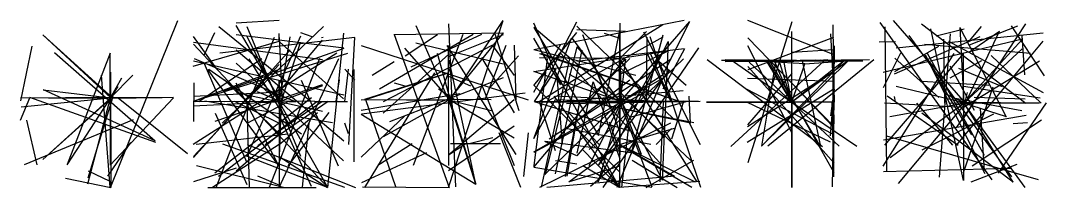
# Model space of a CAD drawing. Header units: metres. Extents: x 0 to 270, y 0 to 6.
# Drawn here: x 133.55 to 170.37, y 0 to 6 of the extents above; entities that cross this region are included whole.
import ezdxf

# ---------------------------------------------------------------- set-up
doc = ezdxf.new("R2010")
doc.units = ezdxf.units.M

msp = doc.modelspace()

# ---------------------------------------------------------------- linework, layer by layer
at = {"layer": 'MCD_Layer_0'}
for p, q in [((136.779207, 0), (139.194518, 6)), ((142.835511, 6), (141.295712, 5.902735)), ((148.91838, 0), (150.880193, 6)), ((148.961484, 3.138747), (150.874158, 6)), ((157.369502, 6), (151.979521, 4.94304)), ((152.954049, 3.684275), (151.979615, 5.905818)), ((152.184052, 3.383683), (153.51961, 5.955071)), ((155.053682, 3.448444), (155.071259, 5.909954)), ((157.562001, 5.968418), (155.059604, 3.079989)), ((156.599598, 4.043049), (157.574032, 5.968418)), ((161.238568, 5.954723), (159.655288, 0.887105)), ((162.755992, 4.761253), (159.658001, 6)), ((168.418592, 0.277922), (164.406811, 5.930334)), ((167.47221, 3.027273), (164.883712, 6)), ((140.141028, 4.757072), (140.526048, 5.569683)), ((140.668986, 5.77972), (143.988786, 3.08533)), ((140.79341, 2.315384), (144.430944, 5.779814)), ((142.901858, 3.07941), (141.28998, 5.823419)), ((141.680733, 5.788648), (143.605458, 1.121981)), ((142.829685, 5.231369), (142.835417, 5.538765)), ((143.599537, 5.562917), (144.002319, 5.430881)), ((145.139242, 5.542618), (144.567679, 0)), ((146.950724, 5.500279), (150.892358, 5.555548)), ((147.74135, 5.824806), (148.918476, 3.138747)), ((148.912441, 5.885151), (149.162254, 0.0182)), ((150.880001, 5.555548), (148.918476, 3.138747)), ((155.12587, 3.079989), (151.973694, 5.745653)), ((151.973694, 5.745653), (154.301544, 1.870195)), ((151.979521, 3.669048), (153.519516, 5.566407)), ((156.599504, 5.847354), (152.172021, 3.079989)), ((153.519516, 5.795563), (156.984503, 2.472695)), ((153.51961, 5.676661), (155.264041, 5.614249)), ((155.053682, 5.637936), (154.289513, 1.870195)), ((154.493761, 5.543942), (155.059604, 5.370242)), ((155.12587, 3.079989), (155.053682, 5.637936)), ((155.053682, 4.619983), (156.016743, 5.600338)), ((155.071353, 1.177178), (155.071447, 5.662938)), ((155.906488, 5.588307), (157.942112, 1.545916)), ((161.238568, 3.065155), (161.238568, 5.605232)), ((161.238568, 3.065155), (161.238568, 5.605232)), ((162.754214, 2.775441), (162.723344, 5.842841)), ((164.56887, 5.772078), (164.628332, 0.58321)), ((164.984547, 5.012801), (170.25644, 5.562338)), ((165.890855, 5.882653), (169.635104, 3.033117)), ((167.400966, 0.248794), (166.226291, 5.704545)), ((167.418592, 5.682746), (166.409315, 5.435807)), ((166.537701, 0.373191), (166.930373, 5.526531)), ((167.25848, 5.744712), (167.406718, 3.027273)), ((167.25848, 5.744712), (168.926569, 2.540909)), ((167.400966, 2.481076), (169.628517, 5.882653)), ((167.47221, 3.027273), (168.683341, 5.620686)), ((168.02425, 5.77885), (167.596699, 5.267532)), ((167.608573, 4.876623), (168.689185, 5.620686)), ((167.608851, 5.12282), (169.350595, 5.811596)), ((170.298184, 4.013358), (169.116551, 5.809184)), ((136.848589, 3.220284), (134.357901, 5.487298)), ((136.791786, 3.220284), (134.357901, 5.487298)), ((139.750275, 4.35429), (142.835417, 5.259844)), ((140.525954, 4.361056), (139.756195, 5.429283)), ((139.756195, 5.222911), (144.387245, 4.60436)), ((140.570687, 0.005827), (142.672557, 5.406729)), ((145.555556, 5.394888), (140.702535, 4.829433)), ((141.2959, 5.501269), (145.157098, 5.013908)), ((141.680733, 5.438211), (142.835605, 3.07941)), ((141.680827, 1.117282), (143.617393, 5.447514)), ((142.829685, 5.388967), (142.938321, 3.097265)), ((144.375216, 5.29922), (142.835511, 3.448642)), ((143.220437, 5.41857), (142.835605, 3.07941)), ((145.144881, 3.188046), (142.84754, 5.239357)), ((142.901858, 3.07941), (143.599537, 5.20515)), ((144.354635, 5.394888), (144.409048, 5.406823)), ((145.332269, 1.545531), (145.54879, 5.394888)), ((149.800674, 5.498843), (146.43903, 3.536934)), ((146.956759, 5.500279), (148.930641, 0)), ((147.353125, 4.726225), (148.516937, 5.498747)), ((150.096368, 5.498843), (147.558971, 4.321621)), ((149.431511, 5.498843), (147.644317, 0.79053)), ((147.735411, 5.201424), (150.880097, 4.447581)), ((148.912441, 4.708121), (150.880959, 5.498651)), ((151.446007, 2.752343), (150.585935, 5.511008)), ((151.979615, 1.764828), (153.326922, 5.36902)), ((152.942018, 3.684275), (151.979615, 5.359432)), ((152.438211, 3.085816), (156.61304, 5.407839)), ((153.338954, 5.36902), (155.059604, 3.079989)), ((153.723952, 5.501457), (155.059604, 1.985337)), ((154.283685, 0.20829), (156.792004, 5.242786)), ((156.599504, 5.467243), (155.45654, 1.182818)), ((156.014769, 3.085816), (156.03714, 5.395808)), ((157.973694, 0.005828), (156.144856, 5.407839)), ((156.593677, 0.263465), (156.804035, 5.242786)), ((162.731202, 5.389888), (159.658001, 4.226352)), ((162.735411, 2.201812), (159.659872, 5.381843)), ((162.619787, 5.519543), (162.756833, 3.064875)), ((164.956903, 5.229592), (164.373694, 5.217904)), ((169.508388, 5.328293), (164.509594, 4.127551)), ((164.913304, 4.087291), (167.988443, 5.421336)), ((169.12861, 0.385158), (165.445772, 5.455288)), ((166.67861, 5.324583), (166.712748, 3.033024)), ((166.860614, 5.254824), (170.256347, 3.412059)), ((167.139742, 1.517161), (170.256347, 5.26141)), ((169.508388, 5.328293), (167.406811, 3.027273)), ((169.591597, 4.044898), (169.496143, 5.458998)), ((133.559021, 3.117193), (133.97394, 5.077687)), ((134.76653, 4.850966), (138.389447, 1.674512)), ((136.773114, 4.830426), (135.227342, 0.823645)), ((136.773114, 3.295759), (136.773114, 4.830426)), ((144.904208, 4.829433), (139.750275, 1.545625)), ((145.292893, 4.817404), (139.750275, 3.08533)), ((144.579708, 0), (139.756195, 5.153933)), ((139.756195, 1.079128), (143.232466, 4.941265)), ((140.872256, 3.470163), (145.168845, 5.009961)), ((145.157004, 1.659243), (141.295806, 4.93713)), ((145.773694, 5.106499), (151.773694, 3.144686)), ((146.564319, 2.674181), (148.930545, 4.790977)), ((150.487658, 5.109852), (146.564415, 3.080892)), ((148.986006, 3.138747), (147.343067, 5.006785)), ((148.986006, 3.138747), (148.520098, 4.812242)), ((148.854586, 5.106308), (151.329242, 1.183065)), ((148.912441, 3.212312), (148.912441, 5.100465)), ((150.975118, 5.106403), (150.221274, 3.144782)), ((150.487849, 5.107265), (151.272345, 4.02698)), ((151.273973, 5.118664), (151.329242, 3.144782)), ((151.973694, 4.171163), (156.804035, 4.915688)), ((151.979615, 3.427672), (152.942018, 5.149732)), ((155.637008, 4.028668), (151.979615, 4.94304)), ((152.181984, 4.81831), (157.21648, 3.08591)), ((152.237158, 4.830341), (157.21648, 3.08591)), ((153.519516, 5.050757), (152.376551, 0.464517)), ((152.749613, 0.492903), (153.712015, 4.932888)), ((156.587567, 0.775919), (152.949537, 4.81831)), ((157.369502, 4.977441), (153.519516, 4.531535)), ((153.51961, 5.050757), (154.109045, 4.387724)), ((156.611536, 4.90845), (154.289513, 0.788232)), ((157.879512, 5.02284), (154.446389, 0.005828)), ((155.053682, 4.063446), (156.792004, 4.915688)), ((155.059416, 4.939186), (155.059416, 2.188458)), ((156.03714, 4.81831), (156.889381, 3.08591)), ((156.144856, 4.830341), (156.889381, 3.08591)), ((157.381533, 4.977441), (156.599504, 3.535483)), ((161.238568, 1.974306), (159.660527, 5.094467)), ((161.238568, 4.861909), (162.725963, 4.958263)), ((162.753185, 5.089415), (162.725308, 2.485633)), ((167.045864, 4.814007), (164.497998, 0.765121)), ((165.138814, 4.826716), (164.509501, 3.582839)), ((167.400966, 4.808349), (164.566087, 1.525046)), ((164.936959, 4.162245), (166.504399, 5.083302)), ((169.79503, 4.814193), (165.99772, 5.134601)), ((168.148647, 1.145083), (166.10477, 4.8141)), ((167.400966, 3.074768), (167.400966, 4.808349)), ((169.496514, 4.976902), (167.406811, 3.027273)), ((139.756101, 1.119726), (142.835511, 4.424208)), ((145.157004, 3.318391), (139.756195, 4.533972)), ((139.787114, 4.636782), (143.403879, 3.085236)), ((139.951102, 3.085236), (142.211134, 4.636782)), ((141.674906, 0.910347), (140.153057, 4.441124)), ((141.295806, 4.466028), (142.450585, 3.405789)), ((143.168469, 2.31529), (141.759297, 4.624941)), ((144.284247, 4.636876), (142.475019, 0.005827)), ((142.829685, 0), (144.973186, 4.63697)), ((146.956759, 4.518463), (146.171976, 4.018168)), ((149.8933, 0.124906), (148.930641, 4.570092)), ((150.095314, 4.675458), (151.272536, 2.679162)), ((150.343786, 3.536934), (151.429723, 4.726321)), ((151.979615, 0.733152), (155.252009, 4.613873)), ((151.986101, 0.775825), (152.466597, 4.625811)), ((155.059604, 4.639346), (152.184052, 4.660024)), ((153.260281, 4.625717), (152.237158, 0.017859)), ((152.521772, 1.750352), (156.906582, 4.625905)), ((155.422138, 4.63756), (153.822082, 3.085722)), ((153.959031, 1.36526), (157.342713, 4.625905)), ((155.053682, 4.619983), (156.016743, 3.097848)), ((155.053682, 3.152176), (155.053682, 4.619983)), ((155.053682, 3.152176), (155.053682, 4.619983)), ((155.053682, 4.619983), (157.821048, 0.198327)), ((155.264041, 4.613873), (155.059604, 3.079989)), ((156.361418, 4.625905), (157.440937, 3.675345)), ((162.336528, 1.460734), (158.200167, 4.583046)), ((161.400685, 4.562466), (158.709062, 4.561718)), ((158.84377, 4.532063), (163.778926, 4.547031)), ((160.83192, 4.561811), (158.846763, 4.581362)), ((162.400046, 4.553579), (159.045457, 1.479069)), ((159.059302, 4.544973), (159.847527, 4.55414)), ((159.060798, 4.585291), (161.238568, 3.064875)), ((159.705897, 4.503812), (161.238568, 3.064875)), ((161.625385, 4.526263), (159.801689, 4.54544)), ((164.016535, 4.581549), (159.953235, 4.544505)), ((161.70649, 4.446094), (160.029195, 4.544786)), ((160.659327, 4.58052), (160.148, 1.486833)), ((160.148, 1.486833), (163.131956, 4.579491)), ((160.148, 1.486833), (163.26816, 4.561718)), ((161.238849, 3.064875), (160.3205, 4.54965)), ((161.91697, 4.537863), (160.364467, 4.547405)), ((160.364467, 4.547405), (161.238568, 3.064875)), ((164.173694, 4.581549), (160.375505, 1.486178)), ((162.266461, 1.472427), (160.425834, 4.582766)), ((160.582992, 4.582766), (161.238568, 3.064875)), ((160.748383, 4.585666), (161.266165, 4.535618)), ((160.778505, 4.558724), (162.280306, 4.58314)), ((161.238849, 3.064875), (160.778505, 4.558724)), ((161.238849, 3.064875), (160.949135, 4.54965)), ((161.142777, 4.553485), (163.263109, 4.551614)), ((163.131956, 4.579491), (161.238568, 3.064875)), ((163.26816, 4.561718), (161.238568, 3.064875)), ((161.238849, 3.064875), (161.70649, 4.446094)), ((161.400685, 4.562466), (162.504818, 4.579491)), ((161.400685, 4.562466), (162.504818, 4.579491)), ((161.603775, 4.550679), (162.266461, 1.472427)), ((161.70649, 4.446094), (163.693237, 4.58314)), ((162.525773, 4.582298), (161.91697, 4.537863)), ((162.092464, 4.585666), (163.778926, 4.547031)), ((162.926902, 4.557508), (163.035603, 4.552269)), ((163.035603, 4.552269), (163.131956, 4.579491)), ((163.035603, 4.552269), (163.26816, 4.561718)), ((164.936959, 4.649814), (166.504399, 3.235158)), ((168.178517, 0.488497), (166.029352, 4.754917)), ((166.914603, 3.935343), (168.056254, 4.56475)), ((167.400966, 2.884787), (170.118406, 4.552876)), ((168.387052, 4.742857), (170.182877, 3.033117)), ((136.773114, 4.145153), (136.791786, 0)), ((136.779305, 4.145153), (136.791786, 0)), ((142.829685, 4.234189), (139.781193, 3.097265)), ((142.829685, 0.769852), (140.279736, 4.240015)), ((140.316951, 4.252044), (143.641451, 1.930552)), ((145.313192, 4.252044), (145.181155, 3.08533)), ((145.192433, 4.252044), (145.548226, 3.855183)), ((145.524168, 0.918711), (145.529995, 4.238511)), ((148.410134, 4.125449), (145.8986, 0.005939)), ((148.912441, 4.119606), (145.8986, 3.156947)), ((145.8986, 3.144686), (148.912441, 4.119606)), ((148.912441, 3.18779), (148.912441, 4.119606)), ((155.12587, 3.079989), (151.973694, 4.171163)), ((152.761926, 4.252843), (151.986101, 3.085816)), ((155.053682, 0), (152.706845, 4.240812)), ((155.053682, 3.08591), (153.257273, 4.060344)), ((154.097014, 4.387724), (155.059604, 3.079989)), ((156.804035, 4.196823), (154.289607, 0.788232)), ((155.12587, 3.079989), (155.053682, 4.063446)), ((159.646121, 2.190773), (162.721099, 4.162834)), ((161.238568, 4.092767), (159.646121, 2.25214)), ((162.756459, 0.871763), (159.652763, 4.352079)), ((161.238568, 3.065155), (161.238568, 4.092767)), ((162.721099, 1.779541), (162.718199, 4.058716)), ((162.732418, 4.106612), (162.756833, 3.064875)), ((167.692896, 1.893043), (166.378332, 4.10167)), ((167.785753, 2.771892), (166.912191, 4.362801)), ((167.216736, 4.285622), (168.784176, 3.624304)), ((136.773114, 0.017788), (136.454899, 4.031448)), ((136.779207, 3.220284), (137.578185, 4.039507)), ((136.779305, 3.220284), (137.193437, 3.942902)), ((139.76813, 3.756884), (139.756195, 2.370454)), ((144.375216, 3.69251), (140.525954, 2.373649)), ((142.829685, 1.924631), (140.867557, 3.867118)), ((142.835605, 0.752467), (141.295806, 3.742693)), ((142.901858, 3.07941), (142.059832, 3.904896)), ((142.829685, 3.151583), (142.829685, 3.849262)), ((142.835511, 3.688093), (142.835511, 3.07941)), ((143.627824, 3.855183), (144.955425, 0.775679)), ((144.989632, 3.86693), (144.864832, 3.097265)), ((150.870997, 3.941538), (146.7944, 2.359999)), ((146.956759, 3.757627), (147.349006, 3.657817)), ((148.912441, 3.212312), (148.912441, 3.923434)), ((148.918476, 3.997286), (149.702875, 3.655997)), ((151.284701, 0.778365), (150.09541, 3.725059)), ((151.979521, 1.286587), (156.59941, 3.932794)), ((153.004712, 1.557853), (152.820108, 3.855814)), ((155.422702, 3.855908), (153.166099, 2.135351)), ((154.097014, 3.795751), (153.51961, 1.229627)), ((154.109045, 3.795751), (155.059604, 1.031018)), ((154.301544, 4.041075), (155.05951, 1.985337)), ((154.963166, 0.010715), (156.599598, 3.932794)), ((156.611254, 4.043049), (155.071541, 3.052167)), ((162.758985, 3.803614), (159.643782, 3.91877)), ((161.238568, 3.743276), (162.711557, 2.190773)), ((161.238568, 3.065155), (161.238568, 3.743276)), ((165.89874, 3.817532), (168.30913, 3.68256)), ((134.363896, 3.503612), (136.779305, 3.220284)), ((138.389349, 1.674512), (134.376475, 3.503612)), ((135.227342, 0.811066), (137.056442, 3.629011)), ((136.773114, 3.220284), (136.773114, 3.640607)), ((136.773114, 3.346076), (136.785693, 3.220284)), ((136.773114, 3.245442), (136.773114, 3.346076)), ((136.773114, 3.346076), (136.785693, 3.220284)), ((139.756007, 3.282492), (142.847446, 3.43276)), ((141.307835, 3.40889), (142.835605, 3.07941)), ((142.901858, 3.07941), (142.059832, 3.434358)), ((144.387057, 3.653604), (142.835511, 3.07941)), ((145.773694, 2.777247), (149.322793, 3.379173)), ((151.664784, 3.38856), (145.791893, 2.636441)), ((148.550941, 3.549099), (149.152866, 3.144782)), ((156.022007, 3.449008), (151.979615, 1.260457)), ((151.991553, 3.669048), (155.05951, 0.548078)), ((157.333126, 3.470815), (153.156512, 3.085816)), ((155.12587, 3.079989), (155.053682, 3.448444)), ((155.053682, 3.448444), (156.611254, 1.848388)), ((155.12587, 3.079989), (155.053682, 3.448444)), ((162.709312, 1.915371), (159.611696, 3.532796)), ((159.634427, 1.627995), (162.719134, 3.532796)), ((162.759359, 3.532796), (162.619787, 2.574689)), ((162.699957, 0.026474), (162.75674, 3.532796)), ((162.711557, 2.409299), (162.756459, 3.451691)), ((167.47221, 3.027273), (164.978703, 3.629128)), ((167.47221, 3.027273), (166.783527, 3.337199)), ((167.976662, 3.374397), (167.145586, 2.164007)), ((167.400966, 3.644712), (170.152543, 3.223006)), ((167.400966, 0.533766), (168.460985, 3.61475)), ((167.448462, 3.027273), (167.543453, 3.407792)), ((133.55283, 3.226475), (136.773114, 3.245442)), ((133.55283, 3.226475), (136.773114, 3.245442)), ((133.55283, 3.226475), (136.773114, 3.245442)), ((133.55283, 2.421404), (133.887654, 3.226377)), ((133.570618, 2.902069), (136.779207, 3.220284)), ((138.403796, 1.616333), (133.886376, 3.238956)), ((134.357901, 1.004668), (136.791786, 3.220284)), ((136.823431, 3.220284), (134.357901, 1.004668)), ((134.557498, 3.226377), (136.773114, 3.220284)), ((134.557498, 3.226377), (136.773114, 3.220284)), ((136.848589, 3.220284), (135.968043, 0.334824)), ((135.974136, 0.131296), (136.779207, 3.220284)), ((136.898906, 3.232863), (136.773114, 3.295759)), ((136.898906, 3.232863), (136.773114, 3.295759)), ((136.773114, 3.295759), (136.773114, 3.220284)), ((136.773114, 3.245442), (136.773114, 3.295759)), ((136.773114, 3.295759), (136.785693, 3.220284)), ((136.773114, 3.245442), (136.773114, 3.295759)), ((136.848589, 3.232863), (136.773114, 3.270601)), ((136.773114, 3.270601), (136.773114, 0.805071)), ((139.040128, 3.238956), (136.773114, 3.220284)), ((136.773114, 3.220284), (137.697983, 3.226377)), ((139.040128, 3.226377), (136.773114, 0.805071)), ((136.791786, 3.220284), (136.773114, 3.220284)), ((136.779305, 3.220284), (136.798273, 3.220284)), ((136.779305, 3.220284), (136.798273, 3.220284)), ((136.779305, 3.220284), (136.798273, 3.220284)), ((136.785693, 3.220284), (136.848589, 3.220284)), ((136.785693, 3.220284), (136.823431, 3.220284)), ((136.798273, 3.220284), (136.898906, 3.232863)), ((136.798273, 3.220284), (136.898906, 3.232863)), ((136.798273, 3.220284), (136.848589, 3.232863)), ((137.056442, 3.226475), (139.550275, 1.226279)), ((138.630517, 3.226475), (137.697983, 3.226377)), ((139.750275, 3.08533), (142.829685, 3.103468)), ((142.901858, 3.07941), (139.750275, 2.922282)), ((139.83147, 3.084954), (142.829685, 3.103468)), ((144.752812, 2.327225), (140.167905, 3.097265)), ((140.526048, 0.529462), (143.99029, 3.23588)), ((140.660622, 0.402782), (144.191399, 3.08533)), ((140.87, 3.085236), (142.829685, 3.103468)), ((142.82414, 2.31529), (141.241958, 3.085236)), ((141.409517, 3.085236), (142.829685, 3.103468)), ((141.662407, 3.085142), (142.829685, 3.103468)), ((141.687029, 2.31529), (143.184633, 3.097265)), ((141.764841, 0.005733), (141.691916, 3.085142)), ((144.36939, 3.073865), (142.065565, 1.491683)), ((142.327476, 1.545437), (144.596248, 3.097265)), ((142.829685, 3.199699), (142.841714, 3.07941)), ((142.829685, 3.103468), (142.829685, 3.199699)), ((142.829685, 3.199699), (142.841714, 3.07941)), ((142.829685, 3.103468), (142.829685, 3.199699)), ((142.829685, 3.199699), (142.841714, 3.07941)), ((142.829685, 3.103468), (142.829685, 3.199699)), ((142.829685, 3.199699), (142.841714, 3.07941)), ((142.829685, 3.103468), (142.829685, 3.199699)), ((142.829685, 3.103468), (142.829685, 3.199699)), ((142.829685, 3.199699), (142.841714, 3.07941)), ((142.829685, 3.103468), (142.829685, 3.199699)), ((142.829685, 3.199699), (142.841714, 3.07941)), ((142.949974, 3.091439), (142.829685, 3.151583)), ((142.829685, 3.151583), (142.829685, 3.07941)), ((142.949974, 3.091439), (142.829685, 3.151583)), ((142.829685, 3.151583), (142.829685, 1.924631)), ((142.949974, 3.091439), (142.829685, 3.151583)), ((142.949974, 3.091439), (142.829685, 3.151583)), ((142.829685, 3.151583), (142.829685, 3.07941)), ((142.949974, 3.091439), (142.829685, 3.151583)), ((142.829685, 3.151583), (142.841714, 3.07941)), ((142.829685, 3.151583), (142.829685, 0)), ((142.949974, 3.091439), (142.829685, 3.151583)), ((142.829685, 3.151583), (142.829685, 0)), ((142.949974, 3.091439), (142.829685, 3.151583)), ((142.829685, 3.151583), (142.829685, 0.769852)), ((142.829685, 3.103468), (142.829685, 3.151583)), ((143.507159, 3.08533), (142.829685, 3.103468)), ((144.111331, 3.08533), (142.829685, 3.103468)), ((142.901858, 3.07941), (142.829685, 1.10967)), ((142.835417, 3.07941), (142.853743, 3.07941)), ((142.835511, 3.07941), (142.853743, 3.07941)), ((144.387151, 2.724744), (142.835511, 3.07941)), ((142.835605, 3.07941), (142.853743, 3.07941)), ((142.835605, 3.07941), (142.853743, 3.07941)), ((144.579708, 0), (142.835605, 3.07941)), ((142.835605, 3.07941), (142.853743, 3.07941)), ((142.835605, 3.07941), (142.853743, 3.07941)), ((142.835605, 3.07941), (142.853743, 3.07941)), ((142.841714, 3.07941), (142.901858, 3.07941)), ((142.841714, 3.07941), (142.901858, 3.07941)), ((142.841714, 3.07941), (142.901858, 3.07941)), ((142.841714, 3.07941), (142.901858, 3.07941)), ((142.841714, 3.07941), (142.901858, 3.07941)), ((142.841714, 3.07941), (142.901858, 3.07941)), ((142.841714, 3.07941), (142.877801, 3.07941)), ((142.847352, 3.07941), (142.853743, 3.07941)), ((142.853743, 3.07941), (142.949974, 3.091439)), ((142.853743, 3.07941), (142.949974, 3.091439)), ((142.853743, 3.07941), (142.949974, 3.091439)), ((142.853743, 3.07941), (142.949974, 3.091439)), ((142.853743, 3.07941), (142.949974, 3.091439)), ((142.853743, 3.07941), (142.949974, 3.091439)), ((142.853743, 3.07941), (142.949974, 3.091439)), ((142.877801, 3.07941), (145.139242, 0.95226)), ((143.198917, 3.085236), (143.438368, 3.085236)), ((144.104565, 3.085142), (145.010119, 3.085236)), ((144.981644, 3.085142), (145.28904, 3.085142)), ((145.773694, 3.144782), (148.912441, 3.163269)), ((145.8986, 3.156947), (148.912441, 3.138747)), ((147.021606, 0.018104), (145.944386, 3.144686)), ((146.552059, 3.144686), (148.912441, 3.163269)), ((146.576293, 1.834225), (148.91838, 3.138747)), ((148.348639, 3.144686), (148.912441, 3.163269)), ((148.410134, 3.14459), (148.912441, 3.163269)), ((148.912441, 3.261355), (148.924702, 3.138747)), ((148.912441, 3.163269), (148.912441, 3.261355)), ((148.912441, 3.261355), (148.924702, 3.138747)), ((148.912441, 3.163269), (148.912441, 3.261355)), ((148.912441, 3.261355), (148.924702, 3.138747)), ((148.912441, 3.163269), (148.912441, 3.261355)), ((149.035048, 3.151008), (148.912441, 3.212312)), ((149.035048, 3.151008), (148.912441, 3.212312)), ((148.912441, 3.163269), (148.912441, 3.212312)), ((148.912441, 3.212312), (148.924702, 3.138747)), ((149.035048, 3.151008), (148.912441, 3.212312)), ((148.912441, 3.212312), (148.912441, 3.138747)), ((148.912441, 3.212312), (148.924702, 3.138747)), ((148.912441, 3.163269), (148.912441, 3.212312)), ((148.912441, 3.18779), (148.912441, 0.784687)), ((148.986006, 3.151008), (148.912441, 3.18779)), ((148.986006, 3.151008), (148.912441, 3.18779)), ((150.449152, 3.144782), (148.912441, 3.163269)), ((148.912441, 1.17703), (151.273973, 3.156947)), ((148.91838, 3.138747), (148.912441, 3.138747)), ((148.918284, 3.138747), (148.936963, 3.138747)), ((148.918284, 3.138747), (148.936963, 3.138747)), ((150.499919, 2.743243), (148.91838, 3.138747)), ((148.918476, 3.138747), (148.936963, 3.138747)), ((148.918476, 3.138747), (148.936963, 3.138747)), ((148.918476, 3.138747), (148.936963, 3.138747)), ((148.924702, 3.138747), (148.986006, 3.138747)), ((148.924702, 3.138747), (148.961484, 3.138747)), ((148.924702, 3.138747), (148.986006, 3.138747)), ((148.924702, 3.138747), (148.986006, 3.138747)), ((149.8933, 0.124906), (148.930641, 3.138747)), ((148.936963, 3.138747), (149.035048, 3.151008)), ((148.936963, 3.138747), (148.986006, 3.151008)), ((148.936963, 3.138747), (149.035048, 3.151008)), ((148.936963, 3.138747), (149.035048, 3.151008)), ((148.936963, 3.138747), (148.986006, 3.151008)), ((148.961484, 3.138747), (149.8933, 0.124906)), ((148.986006, 3.138747), (151.266502, 1.785278)), ((151.979427, 1.764828), (152.749425, 3.163925)), ((151.984409, 3.08591), (155.422138, 2.038819)), ((152.019845, 3.08591), (155.053682, 3.104051)), ((152.172021, 3.079989), (155.059604, 3.079989)), ((152.749519, 1.314315), (152.184052, 3.079989)), ((152.184052, 3.079989), (155.059604, 3.079989)), ((152.36452, 0.464517), (155.05951, 3.079989)), ((155.053682, 0), (152.706845, 3.278316)), ((152.761456, 3.163925), (155.05951, 3.079989)), ((152.761926, 3.290347), (156.587567, 3.08591)), ((152.935344, 3.085722), (157.636632, 3.097566)), ((153.110925, 0.390826), (153.622157, 3.085816)), ((157.942112, 3.08591), (153.150872, 3.001504)), ((153.166099, 0.402857), (153.622157, 3.085816)), ((155.12587, 3.079989), (153.513688, 1.137231)), ((157.61163, 2.315819), (153.843888, 3.085816)), ((157.719347, 2.32785), (153.843888, 3.085816)), ((153.959031, 0.787762), (155.137619, 3.085816)), ((157.343935, 3.097754), (154.162151, 3.085722)), ((155.12587, 3.079989), (154.283685, 0.20829)), ((155.906488, 3.085816), (155.02586, 3.085628)), ((155.053682, 3.200301), (155.065714, 3.079989)), ((155.053682, 3.104051), (155.053682, 3.200301)), ((155.053682, 3.200301), (155.065714, 3.079989)), ((155.053682, 3.104051), (155.053682, 3.200301)), ((155.053682, 3.200301), (155.065714, 3.079989)), ((155.053682, 3.104051), (155.053682, 3.200301)), ((155.053682, 3.200301), (155.065714, 3.079989)), ((155.053682, 3.104051), (155.053682, 3.200301)), ((155.053682, 3.200301), (155.065714, 3.079989)), ((155.053682, 3.104051), (155.053682, 3.200301)), ((155.053682, 3.200301), (155.065714, 3.079989)), ((155.053682, 3.104051), (155.053682, 3.200301)), ((155.053682, 3.200301), (155.065714, 3.079989)), ((155.053682, 3.104051), (155.053682, 3.200301)), ((155.053682, 3.200301), (155.065714, 3.079989)), ((155.053682, 3.104051), (155.053682, 3.200301)), ((155.053682, 3.200301), (155.065714, 3.079989)), ((155.053682, 3.104051), (155.053682, 3.200301)), ((155.053682, 3.200301), (155.065714, 3.079989)), ((155.173995, 3.09202), (155.053682, 3.152176)), ((155.053682, 3.152176), (155.053682, 2.309992)), ((155.173995, 3.09202), (155.053682, 3.152176)), ((155.053682, 3.152176), (155.053682, 2.309992)), ((155.173995, 3.09202), (155.053682, 3.152176)), ((155.173995, 3.09202), (155.053682, 3.152176)), ((155.053682, 3.152176), (155.053682, 0)), ((155.173995, 3.09202), (155.053682, 3.152176)), ((155.173995, 3.09202), (155.053682, 3.152176)), ((155.053682, 3.152176), (155.053682, 0)), ((155.173995, 3.09202), (155.053682, 3.152176)), ((155.053682, 3.152176), (155.053682, 0)), ((155.173995, 3.09202), (155.053682, 3.152176)), ((155.053682, 3.152176), (155.053682, 3.079989)), ((155.173995, 3.09202), (155.053682, 3.152176)), ((155.053682, 3.152176), (155.053682, 1.539994)), ((155.173995, 3.09202), (155.053682, 3.152176)), ((155.053682, 3.152176), (155.053682, 3.079989)), ((155.053682, 3.104051), (155.053682, 3.152176)), ((155.642742, 3.085816), (155.053682, 3.104051)), ((155.769445, 3.08591), (155.053682, 3.104051)), ((155.769445, 3.08591), (155.053682, 3.104051)), ((155.642742, 3.085816), (155.053682, 3.104051)), ((156.951135, 3.085816), (155.053682, 3.104051)), ((155.657969, 3.08591), (155.053682, 3.104051)), ((157.517636, 3.08591), (155.053682, 3.104051)), ((155.657969, 3.08591), (155.053682, 3.104051)), ((156.951135, 3.085816), (155.053682, 3.104051)), ((155.059322, 3.079989), (155.077745, 3.079989)), ((155.05951, 3.052167), (155.059322, 3.079989)), ((156.226537, 0.012407), (155.05951, 3.079989)), ((155.05951, 3.079989), (155.077745, 3.079989)), ((155.05951, 3.079989), (155.077745, 3.079989)), ((155.05951, 3.079989), (155.077745, 3.079989)), ((155.059604, 3.079989), (155.077745, 3.079989)), ((155.059604, 3.079989), (155.077745, 3.079989)), ((155.059604, 3.079989), (155.077745, 3.079989)), ((155.059604, 3.079989), (155.077745, 3.079989)), ((155.059604, 3.079989), (155.077745, 3.079989)), ((155.059604, 3.079989), (155.077745, 3.079989)), ((155.065714, 3.079989), (155.12587, 3.079989)), ((155.065714, 3.079989), (155.12587, 3.079989)), ((155.065714, 3.079989), (155.12587, 3.079989)), ((155.065714, 3.079989), (155.12587, 3.079989)), ((155.065714, 3.079989), (155.12587, 3.079989)), ((155.065714, 3.079989), (155.12587, 3.079989)), ((155.065714, 3.079989), (155.12587, 3.079989)), ((155.065714, 3.079989), (155.12587, 3.079989)), ((155.065714, 3.079989), (155.12587, 3.079989)), ((155.077745, 3.079989), (155.173995, 3.09202)), ((155.077745, 3.079989), (155.173995, 3.09202)), ((155.077745, 3.079989), (155.173995, 3.09202)), ((155.077745, 3.079989), (155.173995, 3.09202)), ((155.077745, 3.079989), (155.173995, 3.09202)), ((155.077745, 3.079989), (155.173995, 3.09202)), ((155.077745, 3.079989), (155.173995, 3.09202)), ((155.077745, 3.079989), (155.173995, 3.09202)), ((155.077745, 3.079989), (155.173995, 3.09202)), ((155.077745, 3.079989), (155.173995, 3.09202)), ((155.12587, 3.079989), (156.593677, 0.263465)), ((155.12587, 3.079989), (155.82368, 1.192405)), ((155.357376, 3.08591), (157.61163, 0.968324)), ((155.422138, 3.097566), (157.883648, 3.09766)), ((157.475151, 3.08591), (155.422138, 2.520068)), ((156.505229, 0.198327), (156.633718, 3.08591)), ((157.342713, 3.08591), (156.91288, 1.738227)), ((157.5401, 3.278316), (157.587943, 2.315913)), ((158.173694, 3.064875), (161.238568, 3.065155)), ((158.173694, 3.064875), (161.238568, 3.065155)), ((158.173694, 3.064875), (161.238568, 3.065155)), ((158.173694, 3.064875), (161.238568, 3.065155)), ((158.173694, 3.064875), (161.238568, 3.065155)), ((161.238662, 3.064875), (158.173694, 3.064875)), ((161.238662, 3.064875), (158.173694, 3.064875)), ((161.238662, 3.064875), (158.173694, 3.064875)), ((161.238662, 3.064875), (158.173694, 3.064875)), ((162.619787, 1.627995), (159.62105, 3.064875)), ((161.238568, 3.226991), (162.73616, 0.535368)), ((162.759359, 3.064875), (161.238568, 3.064968)), ((161.238568, 3.064968), (161.238568, 0)), ((162.718666, 3.064875), (161.238568, 3.064968)), ((161.238568, 3.064968), (161.238568, 0)), ((162.727179, 3.064875), (161.238568, 3.064968)), ((162.755243, 3.064875), (161.238568, 3.064968)), ((161.238568, 3.064968), (161.238568, 0)), ((162.755243, 3.064875), (161.238568, 3.064968)), ((162.727273, 3.064875), (161.238568, 3.064968)), ((161.238568, 0), (161.238568, 3.064875)), ((161.238568, 3.064875), (161.238849, 3.064875)), ((161.238568, 3.064875), (161.238662, 3.064875)), ((161.238568, 3.064875), (161.238662, 3.064875)), ((161.238568, 0), (161.238568, 3.064875)), ((161.238568, 3.064875), (161.238849, 3.064875)), ((161.238568, 3.064875), (161.238662, 3.064875)), ((161.238568, 0), (161.238568, 3.064875)), ((161.238568, 3.064875), (161.238662, 3.064875)), ((161.238568, 0), (161.238568, 3.064875)), ((161.238568, 3.064875), (161.238849, 3.064875)), ((161.238568, 3.064875), (161.238662, 3.064875)), ((161.238568, 0), (161.238568, 3.064875)), ((161.238568, 3.064875), (161.238662, 3.064875)), ((161.238568, 0), (161.238568, 3.064875)), ((161.238849, 3.064875), (162.934947, 1.484308)), ((161.238849, 3.064875), (163.563581, 1.484308)), ((162.619787, 1.855501), (162.718479, 3.064875)), ((162.720724, 1.532203), (162.677506, 3.092471)), ((162.724373, 2.146806), (162.723344, 2.969083)), ((164.566087, 3.044898), (167.400966, 2.884787)), ((164.661542, 3.294249), (167.208759, 1.524954)), ((164.746885, 2.556679), (167.406718, 3.027273)), ((164.758851, 1.072078), (167.406718, 3.027273)), ((164.913211, 3.270223), (164.94874, 3.079499)), ((167.47221, 3.027273), (165.049946, 0.144991)), ((167.011542, 1.524861), (165.719334, 3.033024)), ((166.914603, 3.032931), (167.400966, 3.05102)), ((167.033805, 3.222913), (169.494102, 2.771892)), ((167.400966, 3.146011), (167.41284, 3.027273)), ((167.400966, 3.05102), (167.400966, 3.146011)), ((167.400966, 3.146011), (167.41284, 3.027273)), ((167.400966, 3.05102), (167.400966, 3.146011)), ((167.400966, 3.146011), (167.41284, 3.027273)), ((167.400966, 3.05102), (167.400966, 3.146011)), ((167.400966, 3.146011), (167.41284, 3.027273)), ((167.400966, 3.05102), (167.400966, 3.146011)), ((167.400966, 3.146011), (167.41284, 3.027273)), ((167.519705, 3.039147), (167.400966, 3.098516)), ((167.400966, 3.098516), (167.400966, 1.649907)), ((167.519705, 3.039147), (167.400966, 3.098516)), ((167.400966, 3.098516), (167.400966, 2.124861)), ((167.519705, 3.039147), (167.400966, 3.098516)), ((167.400966, 3.098516), (167.41284, 3.027273)), ((167.400966, 3.05102), (167.400966, 3.098516)), ((167.400966, 3.098516), (167.400966, 0.248794)), ((167.519705, 3.039147), (167.400966, 3.098516)), ((167.400966, 3.098516), (167.400966, 2.766048)), ((167.519705, 3.039147), (167.400966, 3.098516)), ((167.47221, 3.039147), (167.400966, 3.074768)), ((170.05644, 3.033024), (167.400966, 3.05102)), ((168.659315, 3.033117), (167.400966, 3.05102)), ((169.250317, 3.033117), (167.400966, 3.05102)), ((168.535939, 3.033117), (167.400966, 3.05102)), ((169.20041, 3.033024), (167.400966, 3.05102)), ((170.118406, 3.033024), (167.400966, 3.027273)), ((167.406625, 3.027273), (167.424714, 3.027273)), ((167.406625, 3.027273), (167.424714, 3.027273)), ((168.938443, 2.540909), (167.406625, 3.027273)), ((167.406718, 3.027273), (167.424714, 3.027273)), ((167.406811, 3.027273), (167.424714, 3.027273)), ((167.406811, 3.027273), (167.424714, 3.027273)), ((169.603286, 0), (167.406811, 3.027273)), ((167.406811, 3.027273), (167.424714, 3.027273)), ((167.41284, 3.027273), (167.47221, 3.027273)), ((167.41284, 3.027273), (167.47221, 3.027273)), ((167.41284, 3.027273), (167.448462, 3.027273)), ((167.41284, 3.027273), (167.47221, 3.027273)), ((167.41284, 3.027273), (167.47221, 3.027273)), ((169.182043, 0.192393), (167.418592, 3.027273)), ((167.424714, 3.027273), (167.519705, 3.039147)), ((167.424714, 3.027273), (167.519705, 3.039147)), ((167.424714, 3.027273), (167.47221, 3.039147)), ((167.424714, 3.027273), (167.519705, 3.039147)), ((167.424714, 3.027273), (167.519705, 3.039147)), ((169.610799, 3.175603), (167.781486, 3.234879)), ((168.655697, 0.51577), (170.373694, 3.044898)), ((140.537983, 2.672963), (141.680733, 0.107227)), ((142.829685, 1.539705), (144.216303, 2.70031)), ((142.847446, 2.64618), (142.835417, 0.036839)), ((143.156064, 0.775773), (144.630173, 2.70031)), ((145.779633, 2.636441), (149.899143, 0.124906)), ((153.203321, 2.700818), (154.315737, 1.545822)), ((162.727834, 1.300207), (162.75805, 2.604811)), ((162.727928, 2.604811), (162.732418, 0.885608)), ((162.735411, 2.658227), (162.735505, 0.3827)), ((169.641226, 2.581911), (164.522302, 1.703154)), ((168.469612, 2.637848), (165.898555, 1.34564)), ((169.182043, 0.192393), (165.89874, 2.672171)), ((168.145679, 0.610853), (168.002822, 2.843043)), ((137.592337, 2.433885), (133.684126, 0.811164)), ((133.769232, 2.421306), (134.141401, 0.811164)), ((143.990008, 0.030918), (142.84754, 2.577201)), ((143.901952, 2.315478), (143.655171, 0.017855)), ((145.319958, 1.930458), (145.188486, 2.315478)), ((147.34891, 2.574945), (145.779633, 1.089673)), ((156.882144, 2.315819), (152.181984, 0.005828)), ((155.05951, 1.283579), (154.686543, 2.342043)), ((155.137619, 0.005828), (155.401366, 2.315819)), ((170.199853, 2.415584), (167.710892, 0.765121)), ((169.182043, 2.304917), (169.698276, 2.339054)), ((139.857502, 1.55756), (143.159165, 1.930552)), ((142.84754, 1.912132), (141.295712, 0.5819)), ((151.272249, 2.207123), (148.91838, 0.597902)), ((151.507502, 0.005939), (150.734118, 1.967752)), ((151.773694, 1.967656), (151.598499, 0.398378)), ((156.170517, 1.545916), (153.110925, 2.12332)), ((155.053682, 1.539994), (157.02445, 2.135351)), ((156.916734, 2.12332), (156.361418, 1.545916)), ((164.628239, 1.852597), (170.078239, 0.287848)), ((137.495732, 1.616333), (136.675134, 0.40853)), ((142.829685, 1.539705), (140.439402, 0.005733)), ((145.197789, 0.00592), (140.818314, 1.55756)), ((141.686653, 1.545531), (145.573694, 0.005827)), ((146.371596, 0.802599), (147.607918, 1.575313)), ((148.912441, 1.17703), (149.531321, 1.575313)), ((148.978917, 1.575408), (150.780479, 1.575217)), ((150.500014, 1.782787), (149.703067, 1.579431)), ((153.513688, 1.137231), (152.36452, 1.648463)), ((155.82368, 1.192405), (152.376551, 1.648463)), ((153.234151, 0.198327), (155.053682, 1.545916)), ((155.02586, 1.545634), (157.650355, 0.017859)), ((155.053682, 1.545916), (157.769257, 0.198327)), ((155.053682, 1.539994), (157.02445, 0.402857)), ((162.720724, 0.887105), (162.758985, 1.673833)), ((144.567679, 0), (141.680827, 1.129311)), ((142.835605, 1.10967), (144.567679, 0)), ((148.127754, 1.247913), (145.791797, 0.170692)), ((155.053682, 0), (153.738521, 1.353229)), ((142.986155, 0.00592), (139.865866, 0.775679)), ((152.749519, 0.975844), (153.519516, 0.846414)), ((155.053682, 0.769997), (153.288009, 0.210358)), ((155.053682, 0), (153.738521, 0.775731)), ((154.012513, 0.046151), (155.059604, 0.961651)), ((155.509176, 0.980355), (157.123426, 0.005922)), ((156.002362, 0.005922), (157.719347, 0.980355)), ((167.667942, 0.203896), (169.318313, 0.842301)), ((136.773114, 0.216402), (135.986715, 0.588571)), ((141.295806, 0.689127), (139.756007, 0.200827)), ((142.059832, 0.41763), (142.84754, 0.081195)), ((151.979521, 0.733152), (156.214506, 0.012407)), ((156.916734, 0.390826), (152.438211, 0.005828)), ((169.128054, 0.682096), (164.518684, 0.563265)), ((135.162972, 0.333546), (136.791786, 0)), ((140.275132, 0.005639), (144.167529, 0.005827)), ((145.821396, 0.018104), (148.935622, 0.006035)), ((157.928765, 0.210358), (155.053682, 0.005922))]:
    msp.add_line(p, q, dxfattribs=at)

doc.saveas('drawing.dxf')
